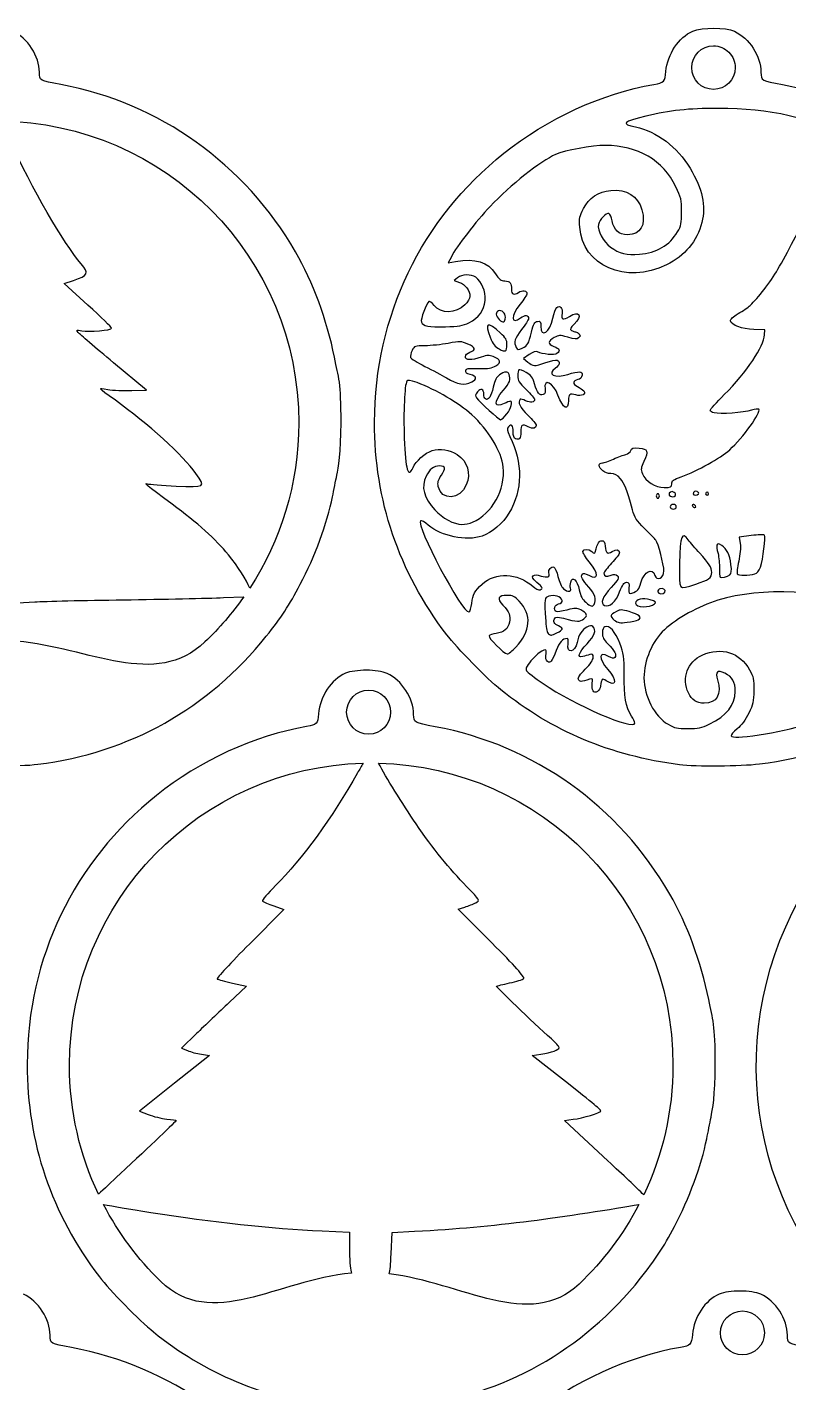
# Model space of a CAD drawing. Extents: x 0 to 701, y 0 to 378.
# Drawn here: x 328.5 to 426.5, y 201.6 to 375.9 of the extents above; entities that cross this region are included whole.
import ezdxf

# ---------------------------------------------------------------- set-up
doc = ezdxf.new("R2010")
doc.units = 0
doc.layers.add('Calque_1', color=7, linetype='CONTINUOUS')

msp = doc.modelspace()

# ---------------------------------------------------------------- linework, layer by layer
at = {"layer": 'Calque_1', "color": 7}
for p, q in [((419.559337, 370.689931), (419.559337, 370.689931)), ((383.035903, 346.391667), (382.638824, 345.613327)), ((382.638824, 345.613327), (383.590721, 345.775675)), ((333.245603, 342.945036), (334.421644, 343.34311)), ((383.834258, 343.687809), (383.379119, 343.319258)), ((383.379119, 343.319258), (384.067644, 343.092024)), ((336.29209, 340.161998), (333.245603, 342.945036)), ((389.989542, 338.596868), (389.989542, 338.596868)), ((385.295601, 337.898867), (385.295601, 337.898867)), ((423.364344, 336.986802), (421.941448, 337.032778)), ((423.332534, 336.338163), (423.364344, 336.986802)), ((390.187612, 335.086287), (390.187612, 335.086287)), ((393.056474, 333.815224), (392.297157, 333.299255)), ((392.297157, 333.299255), (392.876462, 332.835724)), ((343.829584, 329.254217), (339.590034, 332.757581)), ((385.65447, 330.302109), (385.65447, 330.302109)), ((341.93283, 329.185358), (343.829584, 329.254217)), ((390.173192, 326.176147), (390.173192, 326.176147)), ((409.796546, 315.633307), (409.796546, 315.633307)), ((411.862411, 315.709899), (411.862411, 315.709899)), ((414.834505, 315.90966), (414.834505, 315.909658)), ((416.134787, 315.930412), (416.134787, 315.930412)), ((411.975316, 314.246817), (411.975316, 314.246817)), ((414.451192, 314.345852), (414.451192, 314.345852)), ((385.776253, 312.272245), (385.776253, 312.272245)), ((421.623793, 310.539264), (420.081313, 310.321787)), ((420.081313, 310.321787), (420.199202, 309.511322)), ((418.876184, 305.500444), (418.876184, 305.500444)), ((422.058549, 305.605607), (422.058549, 305.605597)), ((410.503478, 303.276074), (410.503478, 303.276074)), ((414.481093, 304.305434), (414.481093, 304.305434)), ((327.276808, 301.89386), (329.464477, 302.028872)), ((353.72883, 302.565054), (356.330434, 302.671053)), ((356.330434, 302.671053), (356.330434, 302.671053)), ((385.655563, 301.798651), (385.655563, 301.798651)), ((409.17936, 301.777725), (409.17936, 301.777725)), ((396.618168, 298.04177), (396.618168, 298.041758)), ((407.085872, 299.722517), (407.085872, 299.722521)), ((391.334006, 296.199792), (391.334006, 296.199792)), ((372.109702, 293.229876), (372.109702, 293.229876)), ((372.393655, 290.68282), (372.393655, 290.68282)), ((406.627425, 286.444115), (406.627425, 286.444115)), ((422.645678, 284.936695), (422.645678, 284.936695)), ((371.690368, 281.288037), (371.690368, 281.288037)), ((373.666037, 281.290354), (373.666037, 281.290354)), ((412.371457, 281.08717), (412.371457, 281.08717)), ((361.468864, 262.502332), (357.092368, 258.080572)), ((360.199968, 262.937157), (361.468864, 262.502332)), ((383.907249, 262.541399), (384.771111, 262.797498)), ((388.246607, 258.191983), (383.907249, 262.541399)), ((354.900822, 253.030173), (356.698545, 252.63326)), ((356.698545, 252.63326), (354.436209, 250.507875)), ((350.239996, 246.522102), (348.305724, 244.662102)), ((348.305724, 244.662102), (349.07788, 244.345267)), ((351.904636, 243.731713), (347.404723, 240.156008)), ((350.877524, 243.879879), (351.904636, 243.731713)), ((393.449055, 243.732095), (394.563575, 243.899605)), ((397.326494, 240.673617), (393.449055, 243.732095)), ((347.404723, 240.156008), (342.904433, 236.580301)), ((342.904433, 236.580301), (344.053794, 236.126907)), ((397.586857, 235.366732), (398.724591, 235.511802)), ((403.181563, 230.168168), (397.586857, 235.366732)), ((338.288094, 224.573079), (338.288094, 224.573079)), ((407.169268, 224.5669), (407.169268, 224.5669)), ((366.406691, 221.171072), (369.950283, 221.007044)), ((369.950283, 221.007044), (369.950283, 218.536972)), ((375.294688, 218.220147), (375.410757, 220.959858)), ((375.410757, 220.959858), (378.315652, 221.121176)), ((420.199335, 213.429069), (420.199335, 213.429069)), ((420.483288, 210.882007), (420.483288, 210.882007))]:
    msp.add_line(p, q, dxfattribs=at)
for points in [[(330.043987, 370.090689), (330.043987, 372.155526), (328.522846, 374.496203), (326.619154, 375.360436)], [(410.639778, 370.181842), (410.844749, 372.442293), (412.27606, 374.588859), (414.099519, 375.370485)], [(414.099519, 375.370485), (415.331322, 375.898496), (418.27127, 375.89294), (419.444363, 375.360383)], [(419.444363, 375.360383), (421.348056, 374.49615), (422.869169, 372.155729), (422.869169, 370.09089)], [(413.957071, 370.689931), (413.95707, 372.236954), (415.21118, 373.491065), (416.758203, 373.491065)], [(416.758203, 373.491065), (417.50111, 373.491066), (418.21359, 373.195947), (418.738904, 372.670632)], [(418.738904, 372.670632), (419.264219, 372.145318), (419.559337, 371.432838), (419.559337, 370.689931)], [(332.816967, 368.508837), (330.074794, 369.017348), (330.043987, 369.034909), (330.043987, 370.090689)], [(409.103301, 368.53161), (410.405988, 368.757813), (410.521944, 368.882356), (410.639778, 370.181842)], [(416.758203, 367.888799), (415.211181, 367.8888), (413.957071, 369.142909), (413.957071, 370.689931)], [(419.559337, 370.689931), (419.559336, 369.142908), (418.305226, 367.888799), (416.758203, 367.888799)], [(422.869169, 370.09089), (422.869169, 369.035112), (422.899977, 369.017537), (425.642149, 368.509026)], [(363.00137, 346.993479), (356.464163, 358.329838), (345.477555, 366.161044), (332.816967, 368.508837)], [(389.791472, 359.68406), (395.388606, 364.163028), (402.373206, 367.362963), (409.103301, 368.53161)], [(425.642149, 368.509026), (438.302737, 366.161232), (449.289438, 358.329931), (455.826645, 346.993572)], [(408.073521, 364.451008), (405.084927, 363.730152), (404.827713, 363.465259), (406.732406, 363.069848)], [(417.346958, 365.447922), (413.438068, 365.447922), (411.216482, 365.209097), (408.073521, 364.451008)], [(435.050476, 361.390234), (429.069825, 364.302878), (424.074047, 365.447922), (417.346958, 365.447922)], [(325.016799, 363.830206), (346.257402, 363.601261), (363.406021, 346.314885), (363.406021, 325.020084)], [(406.732406, 363.069848), (409.432818, 362.509244), (412.145344, 360.460713), (413.738793, 357.778535)], [(335.409672, 345.475845), (333.07451, 348.243953), (329.176836, 354.990317), (326.129782, 361.5377)], [(373.156686, 325.128606), (373.169165, 338.743991), (379.150399, 351.168805), (389.791472, 359.68406)], [(396.455461, 359.538897), (394.51961, 358.682579), (390.611751, 355.583307), (388.022098, 352.850511)], [(402.848134, 360.690801), (401.172939, 360.695218), (397.623756, 360.055689), (396.455461, 359.538897)], [(411.918165, 355.384883), (410.265202, 358.791761), (407.037842, 360.679746), (402.848134, 360.690801)], [(413.738793, 357.778535), (415.344367, 355.075957), (415.80937, 352.938953), (415.259177, 350.791341)], [(400.025743, 352.572405), (400.734778, 353.949148), (401.984103, 354.77846), (403.543952, 354.907813)], [(403.543952, 354.907813), (405.61752, 355.07977), (407.023437, 354.207432), (407.540764, 352.427887)], [(412.663089, 352.177229), (412.658098, 353.711434), (412.592004, 353.996059), (411.918165, 355.384883)], [(388.022098, 352.850511), (386.229499, 350.958823), (383.683224, 347.660516), (383.035903, 346.391667)], [(399.550789, 350.196529), (399.476208, 351.318352), (399.53732, 351.62401), (400.025743, 352.572405)], [(403.300029, 351.930266), (402.949803, 352.064658), (402.132357, 351.199956), (401.959841, 350.512605)], [(407.540764, 352.427887), (408.113515, 350.457698), (407.391853, 349.206179), (405.683035, 349.206179)], [(412.127753, 349.573678), (412.603997, 350.383806), (412.667908, 350.69463), (412.663089, 352.177229)], [(401.959841, 350.512605), (401.78182, 349.803309), (402.592315, 348.304307), (403.524516, 347.618758)], [(403.731881, 350.992277), (403.65908, 351.447543), (403.46619, 351.866503), (403.300029, 351.930266)], [(405.683035, 349.206179), (404.59738, 349.206179), (403.918049, 349.828042), (403.731881, 350.992277)], [(415.259177, 350.791341), (414.636823, 348.362056), (413.084715, 346.505938), (410.693946, 345.331931)], [(425.051695, 344.775011), (426.163927, 346.658059), (428.21706, 350.677683), (428.21706, 350.972163)], [(410.693946, 345.331931), (405.506369, 342.784522), (399.880268, 345.240625), (399.550789, 350.196529)], [(407.221636, 346.694043), (409.444516, 346.88126), (411.124732, 347.867459), (412.127753, 349.573678)], [(368.00148, 333.459725), (367.029752, 338.245373), (365.217136, 343.151055), (363.00137, 346.993479)], [(403.524516, 347.618758), (404.603518, 346.82525), (405.655476, 346.562138), (407.221636, 346.694043)], [(334.421644, 343.34311), (336.328961, 343.9888), (336.447805, 344.245237), (335.409672, 345.475845)], [(383.590721, 345.775675), (386.167473, 346.215147), (387.704541, 345.742104), (388.702087, 344.202617)], [(386.184791, 343.746164), (385.581174, 344.168953), (384.391988, 344.139428), (383.834258, 343.687809)], [(387.371662, 340.767924), (387.468756, 341.938751), (386.966744, 343.198463), (386.184791, 343.746164)], [(388.702087, 344.202617), (389.196281, 343.439938), (389.40108, 343.283776), (389.918833, 343.274833)], [(421.484564, 340.136934), (422.478038, 341.04274), (424.069196, 343.111605), (425.051695, 344.775011)], [(384.067644, 343.092024), (384.801989, 342.849668), (385.433931, 342.012733), (385.433931, 341.282528)], [(389.918833, 343.274833), (390.571856, 343.263543), (390.781822, 342.99479), (390.781822, 342.170182)], [(390.781822, 342.170182), (390.781822, 341.528984), (391.073863, 341.404107), (391.666013, 341.792098)], [(391.666013, 341.792098), (392.196531, 342.139707), (392.762523, 342.05852), (392.762523, 341.634811)], [(392.762523, 341.634811), (392.762523, 341.494447), (392.361431, 340.890644), (391.871207, 340.293027)], [(339.338192, 337.194041), (339.338192, 337.29575), (337.967565, 338.631318), (336.29209, 340.161998)], [(380.122683, 340.612779), (379.819491, 340.425395), (379.058975, 338.297555), (379.18128, 337.978834)], [(380.811701, 340.128732), (380.547729, 340.466023), (380.237672, 340.683845), (380.122683, 340.612779)], [(384.776117, 340.189807), (383.627368, 339.04106), (381.686335, 339.011155), (380.811701, 340.128732)], [(385.433931, 341.282528), (385.433931, 341.04333), (385.137913, 340.551605), (384.776117, 340.189807)], [(385.295601, 337.898867), (386.596965, 338.537463), (387.263029, 339.457944), (387.371662, 340.767924)], [(391.871207, 340.293027), (390.634763, 338.785716), (390.686029, 337.592257), (391.947169, 338.524658)], [(396.112644, 338.503953), (396.237802, 339.140121), (396.451813, 339.753247), (396.588224, 339.866457)], [(396.588224, 339.866457), (397.005494, 340.212761), (397.379012, 339.807272), (397.277824, 339.11783)], [(419.937821, 339.072618), (420.515146, 339.408731), (421.21118, 339.887673), (421.484564, 340.136934)], [(389.345814, 336.577914), (387.686825, 338.114421), (387.274093, 337.939287), (388.045053, 336.025965)], [(389.100748, 339.430087), (388.68243, 339.269563), (388.72737, 338.782218), (389.204485, 338.305103)], [(389.989542, 338.596868), (389.989542, 339.146964), (389.517107, 339.589859), (389.100748, 339.430087)], [(389.204485, 338.305103), (389.67648, 337.833108), (389.989542, 337.949458), (389.989542, 338.596868)], [(391.947169, 338.524658), (392.528883, 338.954735), (392.960593, 338.911645), (392.960593, 338.423503)], [(392.960593, 338.423503), (392.960593, 338.279633), (392.559501, 337.645393), (392.069277, 337.014082)], [(393.347786, 336.705985), (393.61732, 337.776856), (393.756317, 338.026745), (394.111235, 338.078515)], [(394.111235, 338.078515), (394.487362, 338.133378), (394.545153, 338.049202), (394.545153, 337.446477)], [(394.545153, 337.446477), (394.545153, 335.851304), (395.750783, 336.664659), (396.112644, 338.503953)], [(397.277824, 339.11783), (397.15651, 338.291268), (397.379424, 338.195483), (398.218088, 338.713807)], [(398.218088, 338.713807), (399.490817, 339.500396), (399.946735, 338.799125), (398.855949, 337.732681)], [(418.947471, 338.139326), (418.90861, 338.35034), (419.250318, 338.672361), (419.937821, 339.072618)], [(421.941448, 337.032778), (420.40325, 337.082478), (419.049992, 337.582631), (418.947471, 338.139326)], [(335.038677, 336.640451), (334.760355, 336.978961), (334.808989, 337.004129), (335.485109, 336.870242)], [(339.590034, 332.757581), (337.258421, 334.684406), (335.210396, 336.431594), (335.038677, 336.640451)], [(335.485109, 336.870242), (336.403219, 336.688436), (339.338192, 336.9351), (339.338192, 337.194041)], [(379.18128, 337.978834), (379.371326, 337.483582), (380.166593, 337.329398), (382.264812, 337.381013)], [(382.264812, 337.381013), (383.980747, 337.423224), (384.510911, 337.513811), (385.295601, 337.898867)], [(390.187612, 335.086287), (390.187612, 335.669567), (390.035445, 335.9392), (389.345814, 336.577914)], [(392.069277, 337.014082), (391.155034, 335.836717), (391.024785, 335.403377), (391.383622, 334.732884)], [(392.163343, 334.645462), (392.891145, 335.021823), (392.949392, 335.123151), (393.347786, 336.705985)], [(398.005961, 336.027575), (396.955382, 336.332985), (396.858557, 336.331044), (396.279648, 335.992942)], [(398.855949, 337.732681), (398.324416, 337.213008), (398.265243, 337.07426), (398.509327, 336.91993)], [(398.509327, 336.91993), (398.671209, 336.817577), (398.90416, 336.732466), (399.026995, 336.730799)], [(399.026995, 336.730799), (399.149828, 336.729214), (399.351473, 336.605896), (399.475094, 336.456941)], [(399.475094, 336.456941), (399.645742, 336.251323), (399.629926, 336.128078), (399.409412, 335.945065)], [(418.142429, 328.65543), (421.072052, 331.599034), (423.258874, 334.83611), (423.332534, 336.338163)], [(379.673105, 334.945136), (378.35403, 334.945136), (378.304164, 334.926933), (377.997059, 334.333048)], [(382.641662, 335.250364), (381.756695, 335.082488), (380.420846, 334.945136), (379.673105, 334.945136)], [(385.139415, 335.162466), (384.290178, 335.538126), (384.179205, 335.54203), (382.641662, 335.250364)], [(385.433931, 334.123177), (386.259915, 334.411115), (386.17707, 334.703463), (385.139415, 335.162466)], [(388.045053, 336.025965), (388.393074, 335.162262), (388.667282, 334.800119), (389.179441, 334.527794)], [(389.179441, 334.527794), (390.014267, 334.0839), (390.187612, 334.179926), (390.187612, 335.086287)], [(391.383622, 334.732884), (391.574227, 334.376736), (391.631309, 334.370337), (392.163343, 334.645462)], [(396.279648, 335.992942), (395.416312, 335.488725), (395.400071, 335.205109), (396.215038, 334.864595)], [(396.215038, 334.864595), (396.98531, 334.542755), (397.080436, 334.332856), (396.626687, 333.956279)], [(399.409412, 335.945065), (399.179465, 335.754226), (398.887123, 335.771413), (398.005961, 336.027575)], [(368.849467, 325.034398), (368.847447, 330.341632), (368.540298, 330.80611), (368.00148, 333.459725)], [(377.997059, 334.333048), (377.822971, 333.9964), (377.727662, 333.598157), (377.785258, 333.448063)], [(377.785258, 333.448063), (377.842853, 333.29797), (378.679824, 332.778481), (379.645191, 332.293644)], [(384.839721, 333.539268), (384.839721, 333.779817), (385.054552, 333.990924), (385.433931, 334.123177)], [(386.891338, 333.480671), (385.591018, 333.037609), (384.839721, 333.059065), (384.839721, 333.539268)], [(388.405582, 333.558396), (387.929814, 333.755466), (387.656671, 333.741446), (386.891338, 333.480671)], [(388.769327, 332.374625), (389.515519, 332.834302), (389.422446, 333.137198), (388.405582, 333.558396)], [(394.130953, 334.162537), (393.914294, 334.27848), (393.578464, 334.169925), (393.056474, 333.815224)], [(396.626687, 333.956279), (396.318008, 333.700097), (394.753497, 333.829395), (394.130953, 334.162537)], [(395.172098, 332.777392), (395.836861, 333.001336), (396.502535, 333.13783), (396.651374, 333.080714)], [(396.651374, 333.080714), (397.078762, 332.916711), (396.967686, 332.409297), (396.426818, 332.054906)], [(379.645191, 332.293644), (380.610561, 331.808808), (381.851656, 331.146057), (382.403184, 330.820864)], [(385.45718, 331.231202), (385.000453, 331.349551), (384.834052, 331.495663), (384.882882, 331.735476)], [(384.882882, 331.735476), (384.941864, 332.025148), (385.175852, 332.065592), (386.529753, 332.020135)], [(385.65447, 330.302109), (386.383077, 330.678887), (386.312881, 331.009468), (385.45718, 331.231202)], [(386.529753, 332.020135), (387.836731, 331.976254), (388.221525, 332.037169), (388.769327, 332.374625)], [(389.223288, 331.200339), (388.826245, 330.917619), (388.62596, 330.520592), (388.426242, 329.620356)], [(390.463526, 331.26464), (390.30318, 331.682493), (389.868785, 331.659972), (389.223288, 331.200339)], [(389.692437, 329.179598), (390.557844, 330.193451), (390.713288, 330.613772), (390.463526, 331.26464)], [(391.732301, 331.850408), (391.645291, 331.796634), (391.574102, 331.438237), (391.574102, 331.053973)], [(392.664502, 331.514016), (392.2388, 331.752805), (391.819309, 331.904182), (391.732301, 331.850408)], [(393.744241, 330.047583), (393.49088, 330.903012), (393.305908, 331.154228), (392.664502, 331.514016)], [(392.876462, 332.835724), (393.583139, 332.270277), (393.660885, 332.268302), (395.172098, 332.777392)], [(396.426818, 332.054906), (395.248119, 331.282593), (396.339794, 330.727868), (398.005231, 331.252851)], [(398.005231, 331.252851), (399.469673, 331.714477), (399.936249, 331.686149), (399.857302, 331.140407)], [(399.857302, 331.140407), (399.817926, 330.868207), (399.61244, 330.660312), (399.313519, 330.590251)], [(339.811316, 327.934267), (337.451666, 329.615053), (337.474479, 329.582296), (338.841081, 329.333911)], [(377.305293, 330.376959), (377.016806, 329.910178), (376.858718, 326.379353), (376.977321, 323.051743)], [(378.618226, 330.20184), (377.700811, 330.545089), (377.43141, 330.581021), (377.305293, 330.376959)], [(385.66717, 326.075682), (383.995687, 327.585768), (381.135478, 329.260015), (378.618226, 330.20184)], [(382.403184, 330.820864), (383.918121, 329.927626), (384.691638, 329.804208), (385.65447, 330.302109)], [(387.216561, 328.70593), (387.216561, 329.386799), (386.816981, 329.537184), (386.394422, 329.015347)], [(388.426242, 329.620356), (388.156938, 328.40645), (387.802783, 327.871829), (387.423307, 328.106358)], [(391.574102, 331.053973), (391.574102, 330.466028), (391.746742, 330.189429), (392.663487, 329.308583)], [(394.85109, 328.681912), (394.383482, 328.502474), (394.097283, 328.855597), (393.744241, 330.047583)], [(395.095498, 329.410178), (395.15938, 328.974927), (395.092072, 328.774387), (394.85109, 328.681912)], [(396.751241, 328.575578), (396.159356, 330.198877), (394.885501, 330.84098), (395.095498, 329.410178)], [(399.313519, 330.590251), (398.619089, 330.427489), (398.592805, 330.06138), (399.251109, 329.720959)], [(399.251109, 329.720959), (399.565573, 329.558344), (399.932725, 329.292916), (400.067005, 329.131119)], [(338.841081, 329.333911), (339.498365, 329.214445), (340.88967, 329.147529), (341.93283, 329.185358)], [(350.18562, 318.517042), (348.530147, 320.840727), (344.010872, 324.94291), (339.811316, 327.934267)], [(386.394422, 329.015347), (386.097854, 328.649101), (386.076843, 328.507986), (386.277947, 328.233101)], [(386.277947, 328.233101), (386.676523, 327.688299), (389.170705, 325.437774), (389.375915, 325.437774)], [(387.423307, 328.106358), (387.309597, 328.176635), (387.216561, 328.446442), (387.216561, 328.70593)], [(389.824425, 327.50426), (388.521498, 326.854274), (388.452722, 327.727236), (389.692437, 329.179598)], [(390.614184, 327.814614), (390.521982, 327.814614), (390.166591, 327.674955), (389.824425, 327.50426)], [(390.173192, 326.176147), (390.740202, 326.864031), (390.996051, 327.814614), (390.614184, 327.814614)], [(391.883103, 328.057593), (391.537261, 327.711751), (391.880806, 327.000562), (392.861558, 326.031984)], [(392.583923, 327.874249), (392.259484, 328.0361), (391.944115, 328.118604), (391.883103, 328.057593)], [(393.752873, 328.03202), (393.752873, 327.64059), (393.201479, 327.566169), (392.583923, 327.874249)], [(392.663487, 329.308583), (393.262649, 328.732885), (393.752873, 328.15843), (393.752873, 328.03202)], [(398.110414, 327.913649), (398.110414, 326.494971), (397.380203, 326.85059), (396.751241, 328.575578)], [(399.039699, 328.624408), (398.270086, 328.845129), (398.110414, 328.723005), (398.110414, 327.913649)], [(400.067005, 329.131119), (400.421267, 328.704258), (399.81094, 328.403219), (399.039699, 328.624408)], [(416.332857, 326.636446), (416.332857, 326.746872), (417.147165, 327.655414), (418.142429, 328.65543)], [(389.718172, 319.350398), (389.516079, 321.283912), (387.778948, 324.167818), (385.66717, 326.075682)], [(389.375915, 325.437774), (389.47967, 325.437774), (389.838444, 325.770042), (390.173192, 326.176147)], [(392.861558, 326.031984), (393.460719, 325.440266), (393.950943, 324.846933), (393.950943, 324.713467)], [(416.85288, 326.305154), (416.566867, 326.376939), (416.332857, 326.52602), (416.332857, 326.636446)], [(421.661112, 326.643712), (420.663498, 326.34482), (417.5643, 326.126598), (416.85288, 326.305154)], [(418.848674, 321.585187), (420.532701, 323.085268), (422.938604, 326.424713), (422.587945, 326.775371)], [(422.587945, 326.775371), (422.526145, 326.83717), (422.109071, 326.777926), (421.661112, 326.643712)], [(363.406021, 325.020084), (363.406021, 317.187465), (361.083889, 309.898405), (357.093699, 303.799123)], [(368.306708, 318.307367), (368.487454, 319.195577), (368.850854, 321.208254), (368.849467, 325.034398)], [(382.444765, 297.807003), (376.247108, 305.939498), (373.147452, 315.057373), (373.156686, 325.128606)], [(390.374275, 324.532713), (390.163501, 324.278745), (390.197838, 324.066983), (390.574651, 323.296956)], [(390.979892, 323.862715), (390.979892, 324.725209), (390.747449, 324.982361), (390.374275, 324.532713)], [(392.934012, 324.530031), (392.145621, 324.923333), (391.970242, 324.800171), (391.970242, 323.853214)], [(393.950943, 324.713467), (393.950943, 324.2844), (393.565691, 324.214907), (392.934012, 324.530031)], [(376.977321, 323.051743), (377.121625, 319.002954), (377.483608, 317.79661), (378.104452, 319.295464)], [(390.574651, 323.296956), (392.249691, 319.873983), (392.206502, 316.410407), (390.451431, 313.415608)], [(391.294871, 322.982446), (391.082732, 323.063853), (390.979892, 323.351259), (390.979892, 323.862715)], [(391.970242, 323.853214), (391.970242, 323.023805), (391.790617, 322.792212), (391.294871, 322.982446)], [(378.104452, 319.295464), (378.431983, 320.086193), (379.663251, 321.173417), (380.570179, 321.472731)], [(380.570179, 321.472731), (381.543837, 321.794068), (382.80711, 321.587049), (383.79959, 320.943513)], [(383.79959, 320.943513), (385.114702, 320.090778), (385.58139, 318.527288), (384.962758, 317.046691)], [(403.899575, 320.376565), (404.473915, 320.64318), (405.183002, 320.91078), (405.475321, 320.971235)], [(405.475321, 320.971235), (405.767641, 321.03169), (406.06233, 321.256074), (406.130184, 321.469865)], [(406.130184, 321.469865), (406.234456, 321.798397), (406.397488, 321.847323), (407.183253, 321.785899)], [(407.183253, 321.785899), (408.323244, 321.696782), (408.430501, 321.402198), (407.80736, 320.071765)], [(412.619044, 318.113639), (414.763503, 318.891252), (417.597083, 320.470304), (418.848674, 321.585187)], [(381.504915, 319.495673), (380.772362, 319.495673), (380.206257, 319.059681), (379.784336, 318.17055)], [(381.765428, 318.30118), (382.368031, 319.170733), (382.297161, 319.495673), (381.504915, 319.495673)], [(385.776253, 312.272245), (388.269032, 313.313794), (390.020423, 316.458611), (389.718172, 319.350398)], [(402.071814, 319.594708), (402.071814, 319.758656), (402.24739, 319.891813), (402.463567, 319.891813)], [(403.536822, 318.505323), (402.826711, 318.505323), (402.071814, 319.066667), (402.071814, 319.594708)], [(402.463567, 319.891813), (402.67903, 319.891813), (403.325233, 320.109951), (403.899575, 320.376565)], [(407.80736, 320.071765), (407.410697, 319.224875), (407.390665, 319.053616), (407.622729, 318.493363)], [(347.143001, 314.565699), (343.722383, 317.084273), (343.374685, 317.368824), (343.92591, 317.199799)], [(343.92591, 317.199799), (344.1728, 317.124093), (345.849128, 316.995102), (347.650942, 316.913138)], [(347.650942, 316.913138), (351.399992, 316.742594), (351.434236, 316.764439), (350.18562, 318.517042)], [(367.746542, 315.534387), (367.910468, 316.351426), (368.162614, 317.599267), (368.306708, 318.307367)], [(379.784336, 318.17055), (379.122829, 316.77653), (379.483766, 315.388974), (380.912735, 313.832624)], [(381.358317, 316.832978), (381.253009, 317.394324), (381.330403, 317.673438), (381.765428, 318.30118)], [(404.785402, 317.849455), (404.345811, 318.350129), (404.050364, 318.505323), (403.536822, 318.505323)], [(406.333474, 313.850675), (405.588356, 316.566482), (405.333214, 317.225531), (404.785402, 317.849455)], [(407.622729, 318.493363), (408.0324, 317.504332), (409.26743, 316.722692), (410.420475, 316.722692)], [(410.420475, 316.722692), (411.299967, 316.722692), (411.381106, 316.762476), (411.381106, 317.193717)], [(411.381106, 317.193717), (411.381106, 317.59158), (411.573393, 317.73447), (412.619044, 318.113639)], [(363.606026, 304.279597), (365.468849, 307.799203), (367.065173, 312.138343), (367.746542, 315.534387)], [(384.962758, 317.046691), (384.170959, 315.151648), (381.701208, 315.005213), (381.358317, 316.832978)], [(409.598476, 315.930412), (409.489537, 315.930412), (409.400406, 315.796715), (409.400406, 315.633307)], [(409.400406, 315.633307), (409.400406, 315.469899), (409.489537, 315.336202), (409.598476, 315.336202)], [(409.796546, 315.633307), (409.796546, 315.796715), (409.707415, 315.930412), (409.598476, 315.930412)], [(409.598476, 315.336202), (409.707415, 315.336202), (409.796546, 315.469899), (409.796546, 315.633307)], [(411.718905, 316.094709), (411.413206, 316.348417), (410.877062, 316.067179), (411.070315, 315.754486)], [(411.070315, 315.754486), (411.233257, 315.490843), (411.710426, 315.463983), (411.862411, 315.709899)], [(411.862411, 315.709899), (411.922111, 315.806493), (411.857538, 315.979658), (411.718905, 316.094709)], [(414.667488, 316.193114), (414.37706, 316.304562), (414.154087, 316.17614), (414.154087, 315.8974)], [(414.154087, 315.8974), (414.154087, 315.676203), (414.696258, 315.68597), (414.834505, 315.90966)], [(414.834505, 315.909658), (414.894778, 316.00718), (414.81963, 316.134737), (414.667488, 316.193114)], [(415.936717, 316.128482), (415.827779, 316.128482), (415.738647, 316.03935), (415.738647, 315.930412)], [(415.738647, 315.930412), (415.738647, 315.821473), (415.827779, 315.732342), (415.936717, 315.732342)], [(416.134787, 315.930412), (416.134787, 316.03935), (416.045656, 316.128482), (415.936717, 316.128482)], [(415.936717, 315.732342), (416.045656, 315.732342), (416.134787, 315.821473), (416.134787, 315.930412)], [(354.352055, 308.087417), (352.772766, 310.023813), (350.32847, 312.220265), (347.143001, 314.565699)], [(380.912735, 313.832624), (381.863778, 312.796805), (383.405403, 311.973907), (384.400427, 311.970946)], [(407.881415, 311.459292), (406.851924, 312.47284), (406.608191, 312.849379), (406.333474, 313.850675)], [(411.579176, 314.543922), (411.359099, 314.543922), (411.183036, 314.411874), (411.183036, 314.246817)], [(411.183036, 314.246817), (411.183036, 314.081759), (411.359099, 313.949712), (411.579176, 313.949712)], [(411.975316, 314.246817), (411.975316, 314.411874), (411.799254, 314.543922), (411.579176, 314.543922)], [(411.579176, 313.949712), (411.799254, 313.949712), (411.975316, 314.081759), (411.975316, 314.246817)], [(414.130709, 314.543922), (414.02177, 314.543922), (413.987724, 314.45479), (414.055052, 314.345852)], [(414.055052, 314.345852), (414.12238, 314.236913), (414.266597, 314.147782), (414.375535, 314.147782)], [(414.451192, 314.345852), (414.383864, 314.45479), (414.239647, 314.543922), (414.130709, 314.543922)], [(414.375535, 314.147782), (414.484474, 314.147782), (414.51852, 314.236913), (414.451192, 314.345852)], [(379.082684, 312.456149), (378.359953, 312.009477), (384.486053, 300.462851), (385.302022, 300.733785)], [(380.070315, 311.883112), (379.622514, 312.257241), (379.178081, 312.515106), (379.082684, 312.456149)], [(384.400427, 311.970946), (384.757975, 311.969956), (385.377097, 312.105466), (385.776253, 312.272245)], [(390.451431, 313.415608), (389.739861, 312.201405), (388.170847, 310.866236), (386.997619, 310.476553)], [(386.997619, 310.476553), (384.948626, 309.795987), (381.804272, 310.434436), (380.070315, 311.883112)], [(409.349403, 309.955255), (409.214046, 310.120847), (408.553451, 310.797663), (407.881415, 311.459292)], [(413.514057, 309.988311), (412.655342, 311.088693), (412.482655, 310.615694), (412.404079, 306.948045)], [(423.314301, 310.610734), (423.232887, 310.691037), (422.472157, 310.658877), (421.623793, 310.539264)], [(422.797519, 306.496162), (423.136492, 307.475261), (423.506493, 310.421169), (423.314301, 310.610734)], [(400.778005, 307.176231), (400.28429, 307.775942), (399.912867, 308.364321), (399.952621, 308.483735)], [(399.952621, 308.483735), (400.074143, 308.84877), (400.693475, 308.853908), (401.092067, 308.493183)], [(401.092067, 308.493183), (401.395063, 308.218977), (401.484331, 308.205809), (401.545475, 308.426305)], [(401.545475, 308.426305), (401.896152, 309.690887), (402.008462, 309.889274), (402.373685, 309.889274)], [(402.373685, 309.889274), (402.676798, 309.889274), (402.779408, 309.732939), (402.828696, 309.196029)], [(402.828696, 309.196029), (402.914143, 308.265222), (403.120781, 308.105176), (403.725521, 308.501417)], [(403.725521, 308.501417), (404.253479, 308.847346), (404.646721, 308.767999), (404.646721, 308.315538)], [(410.387712, 306.001642), (410.383275, 306.761221), (409.636773, 309.603704), (409.349403, 309.955255)], [(414.962219, 308.304715), (414.463276, 308.849408), (413.811604, 309.607026), (413.514057, 309.988311)], [(417.200365, 309.304448), (417.136727, 309.138606), (417.182895, 308.721106), (417.302967, 308.376672)], [(417.824939, 309.272555), (417.376172, 309.5666), (417.302408, 309.570365), (417.200365, 309.304448)], [(419.004323, 306.808601), (418.839115, 308.130881), (418.506357, 308.826073), (417.824939, 309.272555)], [(420.199202, 309.511322), (420.265843, 309.053184), (420.182565, 308.069026), (420.007635, 307.247449)], [(357.093699, 303.799123), (356.700851, 304.826594), (355.617307, 306.536069), (354.352055, 308.087417)], [(400.722605, 305.440442), (402.012988, 304.748841), (402.041478, 305.641503), (400.778005, 307.176231)], [(403.656371, 306.99778), (403.111678, 306.417609), (402.666021, 305.833384), (402.666021, 305.6995)], [(404.646721, 308.315538), (404.646721, 308.170941), (404.201063, 307.577951), (403.656371, 306.99778)], [(412.404079, 306.948045), (412.327251, 303.361984), (412.166308, 303.566755), (414.481093, 304.305434)], [(416.530927, 305.809021), (416.530927, 306.426405), (416.198903, 306.95463), (414.962219, 308.304715)], [(417.302967, 308.376672), (417.423039, 308.032236), (417.521278, 307.199227), (417.521278, 306.525539)], [(418.876184, 305.500444), (419.073143, 305.655178), (419.10623, 305.992965), (419.004323, 306.808601)], [(420.007635, 307.247449), (419.837431, 306.448074), (419.748423, 305.712739), (419.809836, 305.613371)], [(386.996876, 304.300222), (388.755916, 305.88941), (391.497687, 305.773426), (393.505154, 304.024909)], [(394.025661, 304.525478), (393.439597, 305.032087), (393.357927, 305.186942), (393.580003, 305.370476)], [(393.580003, 305.370476), (393.783645, 305.538776), (394.03534, 305.531973), (394.58256, 305.34338)], [(394.58256, 305.34338), (395.358442, 305.07598), (395.790506, 305.251935), (395.596901, 305.756463)], [(395.596901, 305.756463), (395.456331, 306.122784), (395.889728, 306.62477), (396.232878, 306.493092)], [(396.232878, 306.493092), (396.382629, 306.435627), (396.618037, 305.884183), (396.756009, 305.267658)], [(396.756009, 305.267658), (396.909469, 304.581928), (397.188746, 303.978145), (397.475316, 303.712563)], [(398.391021, 304.54619), (398.604503, 305.39677), (399.229814, 304.837581), (399.495315, 303.558666)], [(400.725816, 303.927031), (399.878514, 304.813404), (399.656202, 305.247558), (399.871359, 305.59569)], [(399.871359, 305.59569), (399.970957, 305.756843), (400.215474, 305.71225), (400.722605, 305.440442)], [(402.666021, 305.6995), (402.666021, 305.308775), (402.988621, 305.216473), (403.575017, 305.43942)], [(403.575017, 305.43942), (403.997766, 305.60015), (404.185257, 305.582908), (404.405074, 305.363092)], [(404.405074, 305.363092), (404.651635, 305.116532), (404.54278, 304.920053), (403.57849, 303.871147)], [(407.428728, 304.475869), (407.813922, 305.906374), (408.938057, 306.509159), (409.211182, 305.431658)], [(409.211182, 305.431658), (409.41746, 304.617873), (410.393036, 305.090504), (410.387712, 306.001642)], [(414.481093, 304.305434), (416.168095, 304.843778), (416.530927, 305.109923), (416.530927, 305.809021)], [(417.521278, 306.525539), (417.521278, 305.851852), (417.571005, 305.250927), (417.631781, 305.190149)], [(417.631781, 305.190149), (417.776598, 305.045332), (418.538801, 305.235388), (418.876184, 305.500444)], [(419.809836, 305.613371), (419.936241, 305.408844), (421.337992, 305.403999), (422.058549, 305.605607)], [(422.058549, 305.605597), (422.379662, 305.695438), (422.620991, 305.986274), (422.797519, 306.496162)], [(359.227595, 297.609048), (361.155258, 300.017853), (362.163256, 301.553643), (363.606026, 304.279597)], [(385.655563, 301.798651), (385.809105, 303.036266), (386.007609, 303.406481), (386.996876, 304.300222)], [(393.505154, 304.024909), (393.872085, 303.705311), (394.276526, 303.513363), (394.445987, 303.578392)], [(394.445987, 303.578392), (394.869277, 303.740823), (394.829381, 303.830713), (394.025661, 304.525478)], [(397.475316, 303.712563), (397.969679, 303.254403), (398.556564, 303.289275), (398.373651, 303.765938)], [(398.373651, 303.765938), (398.314311, 303.920576), (398.322131, 304.271688), (398.391021, 304.54619)], [(399.495315, 303.558666), (399.661138, 302.759907), (399.876775, 302.343885), (400.316963, 301.973492)], [(401.396207, 301.697913), (401.746562, 302.264799), (401.485739, 303.132061), (400.725816, 303.927031)], [(403.57849, 303.871147), (402.458071, 302.652412), (402.145841, 301.78054), (402.747178, 301.549784)], [(402.747178, 301.549784), (403.395043, 301.301177), (404.20184, 302.028617), (404.686793, 303.298618)], [(404.686793, 303.298618), (405.045018, 304.236747), (405.256066, 304.541383), (405.547759, 304.541383)], [(405.547759, 304.541383), (405.874215, 304.541383), (405.924837, 304.423529), (405.873999, 303.781889)], [(405.873999, 303.781889), (405.817628, 303.070449), (405.842694, 303.031253), (406.270139, 303.162403)], [(406.270139, 303.162403), (406.97797, 303.379579), (407.20188, 303.633422), (407.428728, 304.475869)], [(409.864025, 303.709587), (409.717974, 303.653542), (409.598476, 303.483526), (409.598476, 303.331773)], [(409.598476, 303.331773), (409.598476, 303.003904), (410.308268, 302.960219), (410.503478, 303.276074)], [(410.503478, 303.276074), (410.671114, 303.547319), (410.226556, 303.848704), (409.864025, 303.709587)], [(438.155218, 301.158897), (430.789433, 303.593728), (423.052364, 303.988143), (417.329508, 302.220535)], [(329.464477, 302.028872), (330.667685, 302.103123), (335.802564, 302.220814), (340.875554, 302.290386)], [(340.875554, 302.290386), (345.948544, 302.359958), (351.732508, 302.483591), (353.72883, 302.565054)], [(356.330434, 302.671053), (354.853166, 300.576825), (353.174032, 298.635215), (351.321041, 296.874794)], [(385.302022, 300.733785), (385.429041, 300.77596), (385.588134, 301.255151), (385.655563, 301.798651)], [(390.242533, 302.857789), (389.029635, 302.857789), (388.856159, 302.470649), (389.678396, 301.598824)], [(389.678396, 301.598824), (390.4877, 300.740712), (390.662933, 300.271876), (390.499655, 299.401536)], [(391.769673, 302.092037), (391.159023, 302.733962), (390.912073, 302.857789), (390.242533, 302.857789)], [(391.334006, 296.199792), (393.264539, 298.294172), (393.417287, 300.360035), (391.769673, 302.092037)], [(395.585021, 302.740674), (394.986283, 302.527866), (394.99661, 302.608855), (395.175132, 299.526509)], [(397.279852, 302.217056), (397.18836, 302.692133), (396.257546, 302.979707), (395.585021, 302.740674)], [(396.518709, 300.782481), (396.129761, 301.022864), (396.326878, 301.62621), (396.836118, 301.75402)], [(396.836118, 301.75402), (397.173418, 301.838677), (397.322719, 301.994471), (397.279852, 302.217056)], [(400.316963, 301.973492), (400.979032, 301.416396), (401.189072, 301.362763), (401.396207, 301.697913)], [(408.624098, 302.282196), (407.696314, 302.560165), (406.72646, 302.350316), (406.72646, 301.871599)], [(406.72646, 301.871599), (406.72646, 301.291851), (408.582947, 301.220804), (409.17936, 301.777725)], [(409.17936, 301.777725), (409.408071, 301.991294), (409.31608, 302.074872), (408.624098, 302.282196)], [(417.329508, 302.220535), (414.808744, 301.441949), (412.077455, 299.942559), (410.453972, 298.446084)], [(396.833854, 298.927464), (396.271274, 299.183792), (396.098349, 299.515508), (396.331036, 299.892001)], [(396.331036, 299.892001), (396.467054, 300.112085), (396.66204, 300.114917), (397.451613, 299.908283)], [(397.904765, 300.974173), (397.247444, 300.803843), (396.623718, 300.717581), (396.518709, 300.782481)], [(397.451613, 299.908283), (399.228087, 299.443361), (399.581082, 299.433917), (400.080062, 299.837966)], [(399.681981, 300.982848), (399.160066, 301.252743), (398.97636, 301.251843), (397.904765, 300.974173)], [(400.080062, 299.837966), (400.617727, 300.273342), (400.522081, 300.548415), (399.681981, 300.982848)], [(404.263697, 300.784832), (403.429264, 300.353328), (403.385369, 300.170928), (403.99968, 299.68771)], [(405.918143, 300.774195), (404.955976, 301.053904), (404.786133, 301.054997), (404.263697, 300.784832)], [(407.085872, 299.722521), (407.626503, 300.011095), (407.189604, 300.404571), (405.918143, 300.774195)], [(390.499655, 299.401536), (390.339595, 298.548342), (389.808478, 298.09526), (388.811667, 297.961559)], [(395.175132, 299.526509), (395.231662, 298.550507), (395.352781, 298.017609), (395.54585, 297.895463)], [(395.54585, 297.895463), (395.906865, 297.667069), (395.802569, 297.652837), (396.618168, 298.04177)], [(396.618168, 298.041758), (397.443805, 298.435477), (397.49073, 298.628172), (396.833854, 298.927464)], [(400.461143, 298.783851), (399.855892, 298.470863), (399.426702, 297.783241), (399.210922, 296.780822)], [(401.250069, 298.846625), (401.078739, 299.017956), (400.88387, 299.002451), (400.461143, 298.783851)], [(400.487254, 296.637106), (401.479765, 297.686541), (401.718539, 298.378156), (401.250069, 298.846625)], [(402.780525, 298.830697), (402.57824, 298.753073), (402.467955, 298.466285), (402.467955, 298.017892)], [(402.467955, 298.017892), (402.467955, 297.494593), (402.632079, 297.160909), (403.138606, 296.654382)], [(404.710149, 296.697962), (404.12607, 298.218161), (403.367929, 299.056104), (402.780525, 298.830697)], [(403.99968, 299.68771), (404.470284, 299.317533), (404.693988, 299.277477), (405.635645, 299.394784)], [(405.635645, 299.394784), (406.235593, 299.469524), (406.888194, 299.617003), (407.085872, 299.722517)], [(410.453972, 298.446084), (408.875487, 296.991087), (407.815846, 294.498441), (407.815846, 292.240292)], [(351.321041, 296.874794), (344.90727, 290.781441), (336.532016, 296.103062), (327.151467, 296.977312)], [(329.853267, 281.155306), (341.641875, 282.626717), (351.784309, 288.307913), (359.227595, 297.609048)], [(389.395332, 290.71828), (387.636145, 292.1381), (383.725367, 296.126613), (382.444765, 297.807003)], [(387.88624, 297.669838), (387.737531, 297.429222), (389.841306, 295.331128), (390.23128, 295.331128)], [(388.811667, 297.961559), (388.364801, 297.901623), (387.948359, 297.770348), (387.88624, 297.669838)], [(397.925238, 297.311828), (397.353675, 297.311828), (396.921855, 296.839243), (396.52554, 295.78)], [(399.210922, 296.780822), (398.933868, 295.493747), (397.840888, 295.33153), (398.048067, 296.608232)], [(398.048067, 296.608232), (398.125586, 297.085923), (398.08615, 297.311828), (397.925238, 297.311828)], [(399.942561, 294.994941), (399.183424, 294.814151), (399.410423, 295.498515), (400.487254, 296.637106)], [(403.138606, 296.654382), (404.039644, 295.753344), (404.351902, 295.155146), (404.068921, 294.872166)], [(405.255355, 292.657182), (405.271973, 295.034393), (405.230111, 295.34464), (404.710149, 296.697962)], [(415.317198, 295.186077), (417.758964, 296.266185), (420.180162, 295.512837), (421.402407, 293.292684)], [(452.052656, 297.608933), (444.60937, 288.307804), (434.467235, 282.626794), (422.678627, 281.155384)], [(390.23128, 295.331128), (390.39739, 295.331128), (390.893617, 295.722027), (391.334006, 296.199792)], [(395.203655, 295.79502), (394.980669, 296.018007), (394.039743, 295.351975), (393.27533, 294.430056)], [(395.393114, 294.376759), (395.211912, 294.527144), (395.144677, 294.813004), (395.211696, 295.148097)], [(395.211696, 295.148097), (395.27026, 295.44092), (395.266643, 295.732035), (395.203655, 295.79502)], [(396.52554, 295.78), (395.976627, 294.312897), (395.773439, 294.061116), (395.393114, 294.376759)], [(400.833877, 295.239203), (400.588765, 295.163234), (400.187673, 295.053315), (399.942561, 294.994941)], [(400.266022, 293.383858), (400.939054, 294.05689), (401.279534, 294.561974), (401.279534, 294.88735)], [(401.279534, 294.88735), (401.279534, 295.304357), (401.213163, 295.356758), (400.833877, 295.239203)], [(403.257886, 295.003904), (401.983762, 295.756547), (401.924492, 294.742895), (403.1612, 293.350427)], [(404.068921, 294.872166), (403.909817, 294.713062), (403.68972, 294.748814), (403.257886, 295.003904)], [(413.539276, 290.322897), (412.633464, 292.194059), (413.420598, 294.34712), (415.317198, 295.186077)], [(369.415256, 292.837218), (367.591803, 292.055592), (366.160589, 289.90916), (365.955606, 287.648712)], [(372.109702, 293.229876), (371.074112, 293.231857), (370.031155, 293.101223), (369.415256, 292.837218)], [(374.760057, 292.82716), (374.173512, 293.093437), (373.145311, 293.227919), (372.109702, 293.229876)], [(378.184886, 287.557413), (378.184886, 289.62225), (376.663748, 291.962927), (374.760057, 292.82716)], [(393.27533, 294.430056), (392.671828, 293.702206), (392.545026, 293.42504), (392.70139, 293.175526)], [(392.70139, 293.175526), (392.811779, 292.999376), (393.774193, 292.255365), (394.840089, 291.52217)], [(399.377171, 292.045486), (399.291428, 292.268927), (399.568922, 292.686758), (400.266022, 293.383858)], [(403.1612, 293.350427), (404.416379, 291.937162), (404.288466, 291.014722), (402.958178, 291.886359)], [(418.208793, 292.844695), (417.24185, 293.30354), (416.972828, 293.055299), (417.289952, 291.996832)], [(419.558569, 290.489638), (419.558569, 291.759909), (419.208813, 292.370155), (418.208793, 292.844695)], [(421.402407, 293.292684), (421.904954, 292.379829), (421.968247, 292.072963), (421.952091, 290.627606)], [(394.840089, 291.52217), (398.846557, 288.766253), (406.627425, 285.414206), (406.627425, 286.444115)], [(400.824787, 292.067706), (399.731839, 291.727855), (399.500422, 291.724302), (399.377171, 292.045486)], [(401.164228, 291.539003), (401.25352, 292.149853), (401.226137, 292.192504), (400.824787, 292.067706)], [(401.818588, 290.498641), (401.334509, 290.198654), (401.03736, 290.671088), (401.164228, 291.539003)], [(402.23008, 291.191886), (402.197504, 290.930665), (402.012332, 290.618705), (401.818588, 290.498641)], [(402.958178, 291.886359), (402.42983, 292.232548), (402.350412, 292.156796), (402.23008, 291.191886)], [(406.212037, 287.340436), (405.485916, 288.515324), (405.236106, 289.903632), (405.255355, 292.657182)], [(407.815846, 292.240292), (407.815846, 289.897286), (409.162031, 287.320191), (410.928255, 286.281989)], [(417.289952, 291.996832), (417.849648, 290.128729), (417.188179, 288.992886), (415.540577, 288.992886)], [(369.563809, 287.852972), (369.56367, 289.415916), (370.830724, 290.682972), (372.393655, 290.68282)], [(372.393655, 290.68282), (373.956448, 290.682759), (375.223284, 289.415766), (375.223125, 287.852972)], [(412.371457, 281.08717), (403.577196, 282.22286), (395.970796, 285.411305), (389.395332, 290.71828)], [(415.540577, 288.992886), (414.596869, 288.992886), (413.986882, 289.398268), (413.539276, 290.322897)], [(416.204882, 286.297217), (418.472493, 287.402463), (419.558569, 288.76016), (419.558569, 290.489638)], [(421.952091, 290.627606), (421.936265, 289.210952), (421.849615, 288.823103), (421.299272, 287.705195)], [(365.955606, 287.648712), (365.837774, 286.349224), (365.721705, 286.22459), (364.419019, 285.998386)], [(372.393655, 285.023509), (370.830863, 285.023357), (369.563868, 286.290177), (369.563809, 287.852972)], [(375.223125, 287.852972), (375.223066, 286.290328), (373.956309, 285.023571), (372.393655, 285.023509)], [(380.957867, 285.975561), (378.215706, 286.484072), (378.184886, 286.501633), (378.184886, 287.557413)], [(421.299272, 287.705195), (420.900475, 286.895127), (420.341811, 286.146309), (419.795625, 285.689754)], [(422.645678, 284.936695), (426.864988, 285.540682), (431.297243, 286.880513), (434.817195, 288.616034)], [(364.419019, 285.998386), (357.688935, 284.829739), (350.704332, 281.629581), (345.10719, 277.150613)], [(411.142274, 264.460202), (404.605073, 275.796561), (393.618464, 283.627767), (380.957867, 285.975561)], [(406.627425, 286.444115), (406.627425, 286.56743), (406.440501, 286.970774), (406.212037, 287.340436)], [(410.928255, 286.281989), (411.756485, 285.795149), (412.076514, 285.725194), (413.460842, 285.728405)], [(413.460842, 285.728405), (414.795828, 285.731495), (415.228025, 285.82109), (416.204882, 286.297217)], [(419.795625, 285.689754), (419.317626, 285.290197), (418.972141, 284.889501), (419.027878, 284.799316)], [(419.027878, 284.799316), (419.177829, 284.55669), (420.28466, 284.598718), (422.645678, 284.936695)], [(319.546275, 281.08722), (321.670776, 280.812863), (327.413157, 280.85074), (329.853267, 281.155306)], [(333.915856, 242.486811), (333.915856, 263.576026), (350.73428, 280.736269), (371.690368, 281.288037)], [(371.690368, 281.288037), (371.465994, 280.908236), (371.226428, 280.496139), (370.971968, 280.04507)], [(373.666037, 281.290354), (394.671504, 280.793939), (411.546925, 263.611672), (411.546925, 242.486807)], [(378.507146, 273.475485), (376.69643, 276.110536), (374.621903, 279.46899), (373.666037, 281.290354)], [(422.678627, 281.155384), (420.238517, 280.850817), (414.495958, 280.812814), (412.371457, 281.08717)], [(370.971968, 280.04507), (367.76252, 274.355655), (363.77947, 268.884483), (360.435573, 265.572417)], [(345.10719, 277.150613), (334.466114, 268.63536), (328.484874, 256.21051), (328.472396, 242.595128)], [(385.006696, 265.424247), (382.772466, 267.71648), (380.701842, 270.281637), (378.507146, 273.475485)], [(435.233234, 211.240741), (420.197626, 226.348561), (417.991288, 249.261597), (429.843371, 267.214648)], [(360.435573, 265.572417), (359.411867, 264.558481), (358.654646, 263.648818), (358.75275, 263.55071)], [(386.186995, 263.350315), (386.736719, 263.645812), (386.732044, 263.654103), (385.006696, 265.424247)], [(358.75275, 263.55071), (358.850854, 263.4526), (359.502068, 263.176386), (360.199968, 262.937157)], [(384.771111, 262.797498), (385.246301, 262.938413), (385.883473, 263.187151), (386.186995, 263.350315)], [(416.142381, 250.926449), (415.170654, 255.712096), (413.358039, 260.617778), (411.142274, 264.460202)], [(357.092368, 258.080572), (354.685381, 255.648684), (352.803161, 253.606907), (352.909683, 253.543144)], [(392.349212, 253.606198), (392.510064, 253.767045), (391.193849, 255.238022), (388.246607, 258.191983)], [(352.909683, 253.543144), (353.016186, 253.47938), (353.912195, 253.248563), (354.900822, 253.030173)], [(388.863258, 252.614299), (388.915509, 252.666528), (389.667918, 252.85798), (390.535247, 253.039454)], [(390.535247, 253.039454), (391.402615, 253.220926), (392.218981, 253.475949), (392.349212, 253.606198)], [(395.917582, 245.838911), (393.406609, 248.083532), (388.778029, 252.529048), (388.863258, 252.614299)], [(354.436209, 250.507875), (353.191973, 249.338927), (351.303712, 247.545193), (350.239996, 246.522102)], [(416.990369, 242.501122), (416.988348, 247.808355), (416.681199, 248.272833), (416.142381, 250.926449)], [(396.905219, 244.744883), (396.905219, 244.86098), (396.46073, 245.35336), (395.917582, 245.838911)], [(349.07788, 244.345267), (349.502582, 244.171025), (350.312589, 243.96151), (350.877524, 243.879879)], [(394.563575, 243.899605), (395.917226, 244.103253), (396.905219, 244.459908), (396.905219, 244.744883)], [(328.472396, 242.595128), (328.463087, 232.523892), (331.562764, 223.406332), (337.760415, 215.273842)], [(337.643197, 225.874461), (335.254591, 230.910863), (333.915856, 236.542214), (333.915856, 242.486811)], [(411.546925, 242.486807), (411.546925, 236.517113), (410.197359, 230.863227), (407.789782, 225.810627)], [(416.447609, 235.774091), (416.628356, 236.6623), (416.991755, 238.674977), (416.990369, 242.501122)], [(402.249624, 236.577976), (402.249624, 236.764304), (401.638023, 237.273025), (397.326494, 240.673617)], [(347.642645, 235.36016), (347.642645, 235.266909), (344.315068, 232.100125), (340.439392, 228.505079)], [(344.053794, 236.126907), (344.685835, 235.877515), (345.751927, 235.615702), (346.42289, 235.545463)], [(346.42289, 235.545463), (347.093852, 235.475225), (347.642645, 235.391899), (347.642645, 235.36016)], [(398.724591, 235.511802), (399.940523, 235.666788), (402.249624, 236.365152), (402.249624, 236.577976)], [(415.887443, 233.00111), (416.05137, 233.818149), (416.303515, 235.06599), (416.447609, 235.774091)], [(411.746928, 221.746321), (413.609751, 225.265926), (415.206075, 229.605067), (415.887443, 233.00111)], [(407.789782, 225.810627), (406.818842, 226.757303), (405.165591, 228.324694), (403.181563, 230.168168)], [(340.439392, 228.505079), (339.304371, 227.452243), (338.320399, 226.524489), (337.643197, 225.874461)], [(338.288094, 224.573079), (339.501728, 224.333001), (341.46993, 223.999774), (344.389582, 223.539013)], [(345.653427, 214.675767), (342.703095, 217.548834), (340.208719, 220.887622), (338.288094, 224.573079)], [(344.389582, 223.539013), (352.356672, 222.2817), (359.864893, 221.474028), (366.406691, 221.171072)], [(393.311337, 222.470528), (397.175802, 222.956313), (404.128061, 224.022395), (407.169268, 224.5669)], [(407.169268, 224.5669), (405.174168, 220.740454), (402.562258, 217.28696), (399.461947, 214.341534)], [(378.315652, 221.121176), (383.833943, 221.42744), (387.978757, 221.8002), (393.311337, 222.470528)], [(407.368506, 215.075772), (409.296164, 217.484577), (410.304158, 219.020366), (411.746928, 221.746321)], [(369.950283, 218.536972), (369.950283, 216.933595), (370.017706, 216.166201), (370.210626, 215.735365)], [(375.051359, 215.659551), (375.167071, 216.075376), (375.236257, 216.84218), (375.294688, 218.220147)], [(337.760415, 215.273842), (339.041017, 213.593451), (342.951871, 209.604921), (344.711049, 208.185101)], [(370.210626, 215.735365), (360.562179, 214.83433), (352.17833, 208.321763), (345.653427, 214.675767)], [(399.461947, 214.341534), (393.119348, 208.315794), (384.389054, 214.511523), (375.051359, 215.659551)], [(377.994165, 198.622032), (389.782779, 200.093443), (399.925213, 205.774638), (407.368506, 215.075772)], [(331.416368, 207.756691), (331.416368, 209.821528), (329.894834, 212.162205), (327.991143, 213.026438)], [(417.504889, 213.036415), (415.681417, 212.254791), (414.250202, 210.108345), (414.04524, 207.84791)], [(420.199335, 213.429069), (419.163726, 213.431049), (418.120788, 213.300422), (417.504889, 213.036415)], [(422.849671, 213.026353), (422.263126, 213.292618), (421.234925, 213.427108), (420.199335, 213.429069)], [(426.27452, 207.7566), (426.27452, 209.821441), (424.753362, 212.162114), (422.849671, 213.026353)], [(417.653442, 208.05216), (417.653283, 209.615111), (418.920337, 210.882165), (420.483288, 210.882007)], [(420.483288, 210.882007), (422.046081, 210.881947), (423.312897, 209.614953), (423.312739, 208.05216)], [(334.189349, 206.174839), (331.447168, 206.68335), (331.416368, 206.700911), (331.416368, 207.756691)], [(344.711049, 208.185101), (351.286519, 202.878125), (358.892924, 199.689645), (367.687174, 198.553935)], [(414.04524, 207.84791), (413.927408, 206.548413), (413.811339, 206.423787), (412.508652, 206.197571)], [(420.483288, 205.22271), (418.920496, 205.222552), (417.653501, 206.489368), (417.653442, 208.05216)], [(423.312739, 208.05216), (423.312679, 206.489526), (422.045922, 205.222769), (420.483288, 205.22271)], [(429.0475, 206.174753), (426.30532, 206.683259), (426.2745, 206.700827), (426.27452, 207.7566)], [(364.373758, 184.65948), (357.836535, 195.995841), (346.849927, 203.827045), (334.189349, 206.174839)], [(412.508652, 206.197571), (405.778549, 205.028918), (398.793965, 201.82876), (393.196823, 197.349802)]]:
    msp.add_open_spline(points, degree=3, dxfattribs=at)

doc.saveas('drawing.dxf')
